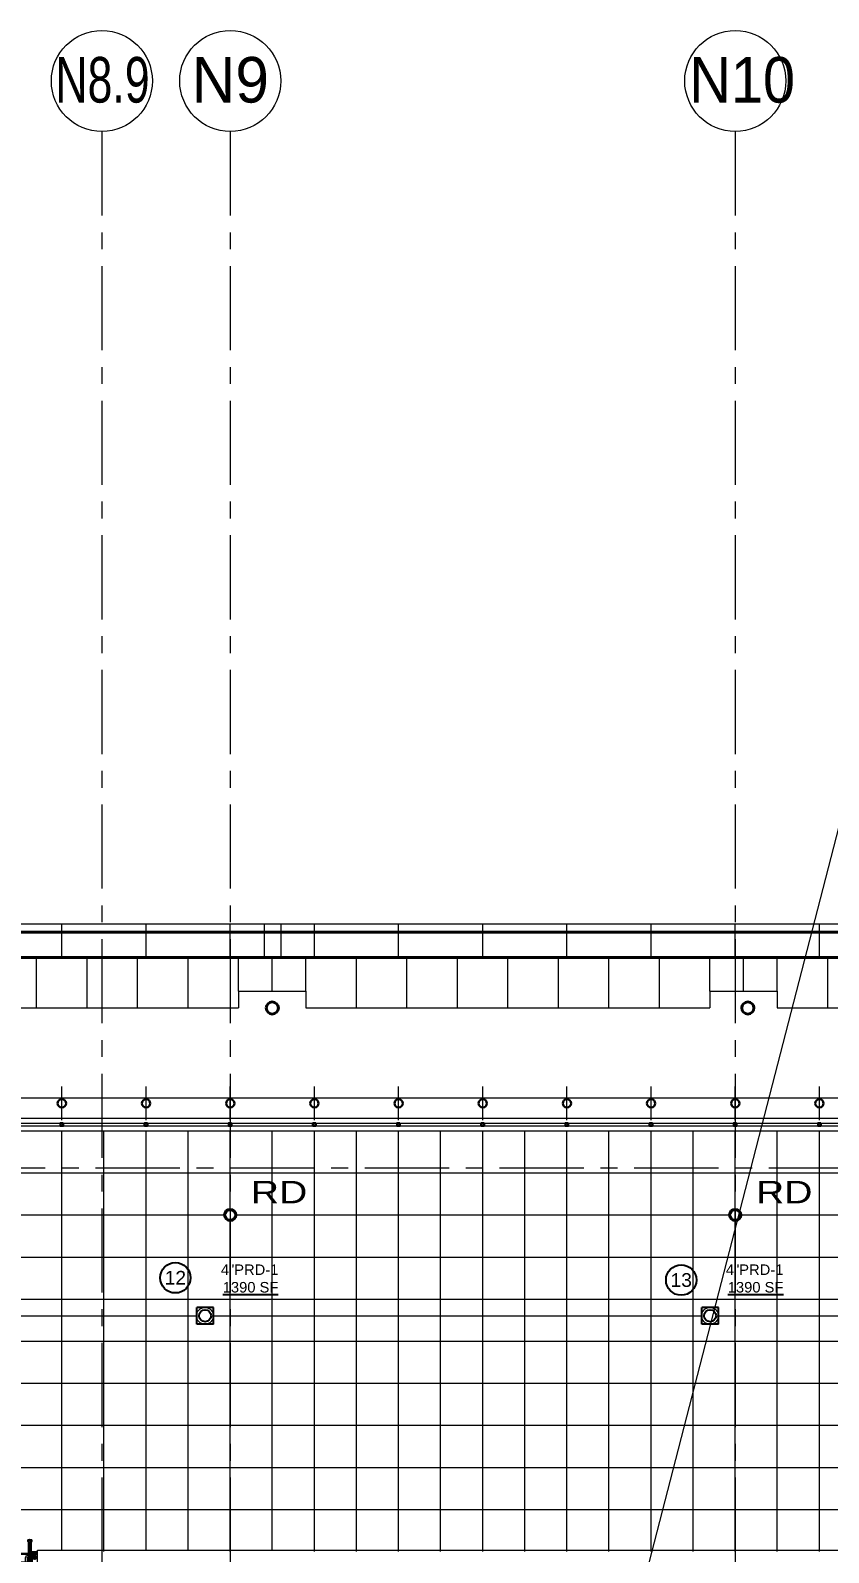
# Model space of a CAD drawing. Header units: inches. Extents: x -26500 to -19489, y -3216 to 2257.
# Drawn here: x -22643 to -22074, y 1100 to 2185 of the extents above; entities that cross this region are included whole.
import ezdxf
from ezdxf.enums import TextEntityAlignment as Align

# ---------------------------------------------------------------- set-up
doc = ezdxf.new("R2010")
doc.units = ezdxf.units.IN
doc.header["$LTSCALE"] = 48
doc.header["$MEASUREMENT"] = 0
for name, pattern in [('A113$0$CENTER', [2, 1.25, -0.25, 0.25, -0.25]), ('A113$0$DGN Style 2', [173.538547, 104.123128, -69.415419]), ('A113$0$DGN Style 3', [242.953966, 173.538547, -69.415419]), ('A113$0$DGN Style 4', [277.835214, 138.830838, -69.415419, 0.173539, -69.415419]), ('NB - PH Mezzanine_plan$0$HIDDEN2', [0.1875, 0.125, -0.0625])]:
    doc.linetypes.add(name, pattern=pattern)
for name, color, linetype in [('A113$0$63', 8, 'Continuous'), ('A113$0$A roof pave', 8, 'Continuous'), ('A113$0$A-ANNO-IDEN', 8, 'Continuous'), ('A113$0$A-DOOR-FRM1', 8, 'Continuous'), ('A113$0$A-DOOR-FULL', 8, 'Continuous'), ('A113$0$A-DOOR-SWNG', 8, 'Continuous'), ('A113$0$A-DOOR-THLD', 8, 'Continuous'), ('A113$0$A-GLAZ-FULL', 8, 'Continuous'), ('A113$0$A-GRID-1DP0-15', 8, 'Continuous'), ('A113$0$A-GRID-GRDP0-15', 8, 'Continuous'), ('A113$0$A-roof cope', 8, 'Continuous'), ('A113$0$A-roof davi', 8, 'Continuous'), ('A113$0$A-roof fall', 8, 'Continuous'), ('A113$0$A-roof hral', 8, 'Continuous'), ('A113$0$A-ROOF-PAVE-X1', 8, 'Continuous'), ('A113$0$A-trellis-above', 8, 'Continuous'), ('A113$0$A-WALL-EXTR', 8, 'Continuous'), ('A113$0$bp113 - A-ROOF-CRTS', 8, 'Continuous'), ('A113$0$bp113 - A-ROOF-RFDR', 8, 'Continuous'), ('A113$0$C-PROP', 8, 'Continuous'), ('A113$0$Items below', 8, 'Continuous'), ('A113$0$trellis', 8, 'Continuous'), ('NB - PH Mezzanine_plan$0$STMETAL1', 1, 'NB - PH Mezzanine_plan$0$HIDDEN2'), ('P-Anno', 6, 'Continuous'), ('P-Anno-Symb @ 96', 6, 'Continuous'), ('P-Pipe-Ftng', 134, 'Continuous'), ('XREF', 7, 'Continuous')]:
    doc.layers.add(name, color=color, linetype=linetype)
doc.styles.add('A113$0$style-Arial', font='arial.ttf')
doc.styles.add('MAMEP ANNO', font='arial.ttf', dxfattribs={"height": 0.078125})

# ---------------------------------------------------------------- blocks, each defined once
blk = doc.blocks.new('*U761')
at = {"layer": 'A113$0$A-DOOR-FRM1', "linetype": 'A113$0$DGN Style 4', "lineweight": 0}
for p, q in [((0, 9.4), (-42.5, 9.4)), ((0, 3.4), (-42.5, 3.4)), ((0, 9.4), (42.5, 9.4)), ((0, 3.4), (42.5, 3.4))]:
    blk.add_line(p, q, dxfattribs=at)
at = {"layer": 'A113$0$A-DOOR-FRM1', "linetype": 'A113$0$DGN Style 4', "lineweight": 0, "flags": 128}
for points in [[(-40.7, 7.8), (-40.7, 7.2), (-40, 7.2)], [(40.7, 7.8), (40.7, 7.2), (40, 7.2)]]:
    blk.add_lwpolyline(points, dxfattribs=at)
at = {"layer": 'A113$0$A-DOOR-FRM1', "linetype": 'Continuous', "lineweight": 0}
for radius in [0.875, 0.688]:
    blk.add_circle((-40.7, 7.2), radius, dxfattribs=at)
at = {"layer": 'A113$0$A-DOOR-FRM1', "linetype": 'Continuous', "lineweight": 0, "extrusion": (0, 0, -1)}
for radius in [0.875, 0.688]:
    blk.add_circle((-40.7, 7.2), radius, dxfattribs=at)
at = {"layer": 'A113$0$A-DOOR-FULL', "lineweight": 40}
for p, q in [((-38.1, 18.5), (-38.1, 19.4)), ((-38.1, 18.5), (-38.1, 19.4)), ((-37.3, 18.5), (-38, 18.5)), ((-37.3, 18.5), (-38, 18.5)), ((-37.3, -18.5), (-37.3, 18.5)), ((-37.3, -18.5), (-37.3, 18.5)), ((-36.8, 18.5), (-36.8, -18.5)), ((-36, 18.5), (-36.8, 18.5)), ((-36.8, 18.5), (-36.8, -18.5)), ((-36, 18.5), (-36.8, 18.5)), ((36, 18.5), (36.7, 18.5)), ((36, 18.5), (36.7, 18.5)), ((36.7, 18.5), (36.7, -18.5)), ((36.7, 18.5), (36.7, -18.5)), ((37.2, -18.5), (37.2, 18.5)), ((37.2, 18.5), (38, 18.5)), ((37.2, -18.5), (37.2, 18.5)), ((37.2, 18.5), (38, 18.5)), ((38, 18.5), (38, 19.4)), ((38, 18.5), (38, 19.4)), ((-38.1, -18.6), (-38.1, -19.4)), ((-38.1, -18.6), (-38.1, -19.4)), ((-37.3, -18.5), (-38, -18.5)), ((-37.3, -18.5), (-38, -18.5)), ((-36, -18.5), (-36.8, -18.5)), ((-36, -18.5), (-36.8, -18.5)), ((-36, -19.4), (-36, -18.6)), ((-36, -19.4), (-36, -18.6)), ((35.9, -19.4), (35.9, -18.6)), ((35.9, -19.4), (35.9, -18.6)), ((36, -18.5), (36.7, -18.5)), ((36, -18.5), (36.7, -18.5)), ((37.2, -18.5), (38, -18.5)), ((37.2, -18.5), (38, -18.5)), ((38, -18.6), (38, -19.4)), ((38, -18.6), (38, -19.4))]:
    blk.add_line(p, q, dxfattribs=at)
at = {"layer": 'A113$0$A-DOOR-FULL', "lineweight": 0}
for p, q in [((-38, 18.5), (-38, -15)), ((-36, 18.5), (-36, 8.6)), ((36, 18.5), (36, 8.6)), ((38, 18.5), (38, -15)), ((-38.9, 10.3), (-42.5, 10.3)), ((-42.5, 10.2), (-42.5, 3.3)), ((-42.3, 6), (-42.5, 6)), ((-38.9, 3.3), (-42.5, 3.3)), ((-36, 7.4), (-36, -15)), ((36, 7.4), (36, -15)), ((38.9, 10.3), (42.5, 10.3)), ((38.9, 3.3), (42.5, 3.3)), ((42.2, 6), (42.5, 6)), ((42.5, 10.2), (42.5, 3.3)), ((-38, -16.2), (-38, -18.5)), ((-38, -16.2), (-38, -18.5)), ((-36, -16.2), (-36, -18.5)), ((-36, -16.2), (-36, -18.5)), ((36, -16.2), (36, -18.5)), ((36, -16.2), (36, -18.5)), ((38, -16.2), (38, -18.5)), ((38, -16.2), (38, -18.5))]:
    blk.add_line(p, q, dxfattribs=at)
at = {"layer": 'A113$0$A-DOOR-FULL'}
for p, q in [((-37.3, 18.5), (-37.4, 18.5)), ((-37.3, 18.5), (-37.4, 18.5)), ((-36.6, 18.5), (-36.8, 18.5)), ((-36.6, 18.5), (-36.8, 18.5)), ((36.6, 18.5), (36.7, 18.5)), ((36.6, 18.5), (36.7, 18.5)), ((37.2, 18.5), (37.4, 18.5)), ((37.2, 18.5), (37.4, 18.5)), ((-37.3, -18.5), (-37.4, -18.5)), ((-37.3, -18.5), (-37.4, -18.5)), ((-36.6, -18.5), (-36.8, -18.5)), ((-36.6, -18.5), (-36.8, -18.5)), ((36.6, -18.5), (36.7, -18.5)), ((36.6, -18.5), (36.7, -18.5)), ((37.2, -18.5), (37.4, -18.5)), ((37.2, -18.5), (37.4, -18.5))]:
    blk.add_line(p, q, dxfattribs=at)
at = {"layer": 'A113$0$A-DOOR-FULL', "lineweight": 30}
for p, q in [((-36, 19.4), (-36, 18.5)), ((-36, 19.4), (-36, 18.5)), ((35.9, 19.4), (35.9, 18.5)), ((35.9, 19.4), (35.9, 18.5))]:
    blk.add_line(p, q, dxfattribs=at)
at = {"layer": 'A113$0$A-DOOR-FULL', "linetype": 'Continuous', "lineweight": 0}
for p, q in [((-38.9, 10.3), (-42.5, 10.3)), ((-38.9, 10.3), (-38.9, 3.3)), ((-36, 8.6), (-36.8, 8.6)), ((-36, 7.4), (-36.8, 7.4)), ((-35.4, -14.3), (-35.4, 6.8)), ((-35.4, -14.3), (-35.4, 6.8)), ((-34.1, -14.3), (-34.1, 6.8)), ((-34.1, -14.3), (-34.1, 6.8)), ((34.1, -14.3), (34.1, 6.8)), ((34.1, -14.3), (34.1, 6.8)), ((35.4, -14.3), (35.4, 6.8)), ((35.4, -14.3), (35.4, 6.8)), ((36, 8.6), (36.7, 8.6)), ((36, 7.4), (36.7, 7.4)), ((38.9, 10.3), (38.9, 3.3)), ((38.9, 10.3), (42.5, 10.3)), ((-39.3, -15), (-37.3, -15)), ((-39.3, -15), (-37.3, -15)), ((-39.3, -16.2), (-37.3, -16.2)), ((-39.3, -16.2), (-37.3, -16.2)), ((-36.8, -15), (-36, -15)), ((-36.8, -15), (-36, -15)), ((-36.8, -16.2), (-36, -16.2)), ((-36.8, -16.2), (-36, -16.2)), ((36.7, -15), (36, -15)), ((36.7, -15), (36, -15)), ((36.7, -16.2), (36, -16.2)), ((36.7, -16.2), (36, -16.2)), ((39.2, -15), (37.2, -15)), ((39.2, -15), (37.2, -15)), ((39.2, -16.2), (37.2, -16.2)), ((39.2, -16.2), (37.2, -16.2))]:
    blk.add_line(p, q, dxfattribs=at)
at = {"layer": 'A113$0$A-DOOR-FULL', "linetype": 'Continuous', "lineweight": 0, "extrusion": (0, 0, -1)}
blk.add_circle((39.2, -15.6), 0.625, dxfattribs=at)
blk.add_circle((39.2, -15.6), 0.625, dxfattribs=at)
at = {"layer": 'A113$0$A-DOOR-FULL', "linetype": 'Continuous', "lineweight": 0}
blk.add_circle((39.2, -15.6), 0.625, dxfattribs=at)
blk.add_circle((39.2, -15.6), 0.625, dxfattribs=at)
at = {"layer": 'A113$0$A-DOOR-FULL', "lineweight": 40}
for centre, radius, start, end in [((-38, 19.4), 0.05, 112.9744, 180), ((-38, 19.4), 0.05, 112.9744, 180), ((-38, 18.5), 0.05, 180, 270), ((-38, 18.5), 0.05, 180, 270), ((-38, -18.6), 0.05, 90, 180), ((-38, -18.6), 0.05, 90, 180), ((-38, -19.4), 0.05, 180, 247.0256), ((-38, -19.4), 0.05, 180, 247.0256), ((-37, -17), 2.61, 247.0256, 270.0003), ((-37, -17), 2.61, 247.0256, 270.0003), ((-37, -17), 2.61, 270.0003, 292.9744), ((-37, -17), 2.61, 270.0003, 292.9744), ((-36, -18.6), 0.05, 0, 90), ((-36, -18.6), 0.05, 0, 90), ((-36, -19.4), 0.05, 292.9744, 0), ((-36, -19.4), 0.05, 292.9744, 0)]:
    blk.add_arc(centre, radius, start, end, dxfattribs=at)
at = {"layer": 'A113$0$A-DOOR-FULL', "lineweight": 30}
for centre, radius, start, end in [((-37, 17), 2.61, 67.0256, 112.9744), ((-37, 17), 2.61, 67.0256, 112.9744), ((-36, 19.4), 0.05, 0, 67.0256), ((-36, 19.4), 0.05, 0, 67.0256), ((-36, 18.5), 0.05, 270, 0), ((-36, 18.5), 0.05, 270, 0)]:
    blk.add_arc(centre, radius, start, end, dxfattribs=at)
at = {"layer": 'A113$0$A-DOOR-FULL', "lineweight": 30, "extrusion": (0, 0, -1)}
for centre, radius, start, end in [((-36, 19.4), 0.05, 0, 67.0256), ((-36, 19.4), 0.05, 0, 67.0256), ((-36, 18.5), 0.05, 270, 0), ((-36, 18.5), 0.05, 270, 0), ((-37, 17), 2.61, 67.0256, 112.9744), ((-37, 17), 2.61, 67.0256, 112.9744)]:
    blk.add_arc(centre, radius, start, end, dxfattribs=at)
at = {"layer": 'A113$0$A-DOOR-FULL', "lineweight": 40, "extrusion": (0, 0, -1)}
for centre, radius, start, end in [((-38, 19.4), 0.05, 112.9744, 180), ((-38, 19.4), 0.05, 112.9744, 180), ((-38, 18.5), 0.05, 180, 270), ((-38, 18.5), 0.05, 180, 270), ((-36, -18.6), 0.05, 0, 90), ((-36, -18.6), 0.05, 0, 90), ((-36, -19.4), 0.05, 292.9744, 0), ((-36, -19.4), 0.05, 292.9744, 0), ((-37, -17), 2.61, 270.0003, 292.9744), ((-37, -17), 2.61, 270.0003, 292.9744), ((-37, -17), 2.61, 247.0256, 270.0003), ((-37, -17), 2.61, 247.0256, 270.0003), ((-38, -18.6), 0.05, 90, 180), ((-38, -18.6), 0.05, 90, 180), ((-38, -19.4), 0.05, 180, 247.0256), ((-38, -19.4), 0.05, 180, 247.0256)]:
    blk.add_arc(centre, radius, start, end, dxfattribs=at)
at = {"layer": 'A113$0$A-DOOR-FULL', "linetype": 'Continuous', "lineweight": 0}
for centre, radius, start, end in [((-36, 6.8), 1.88, 0, 90), ((-36, 6.8), 1.88, 0, 90), ((-36, 6.8), 0.625, 0, 90), ((-36, 6.8), 0.625, 0, 90), ((36, -14.3), 1.88, 180, 270), ((36, -14.3), 1.88, 180, 270), ((36, -14.3), 0.625, 180, 270), ((36, -14.3), 0.625, 180, 270)]:
    blk.add_arc(centre, radius, start, end, dxfattribs=at)
at = {"layer": 'A113$0$A-DOOR-FULL', "linetype": 'Continuous', "lineweight": 0, "extrusion": (0, 0, -1)}
for centre, radius, start, end in [((-36, 6.8), 1.88, 0, 90), ((-36, 6.8), 1.88, 0, 90), ((-36, 6.8), 0.625, 0, 90), ((-36, 6.8), 0.625, 0, 90), ((36, -14.3), 0.625, 180, 270), ((36, -14.3), 1.88, 180, 270), ((36, -14.3), 0.625, 180, 270), ((36, -14.3), 1.88, 180, 270)]:
    blk.add_arc(centre, radius, start, end, dxfattribs=at)
at = {"layer": 'A113$0$A-DOOR-FULL', "lineweight": 0}
for points in [[(-42.3, 8.3), (-42.5, 8.3), (-42.5, 6), (-42.3, 6)], [(42.2, 8.3), (42.5, 8.3), (42.5, 6), (42.2, 6)]]:
    blk.add_3dface(points, dxfattribs=at)
at = {"layer": 'A113$0$A-DOOR-SWNG', "linetype": 'A113$0$DGN Style 3', "lineweight": 0}
blk.add_line((0, 6.3), (0, 9.3), dxfattribs=at)
blk.add_line((0, 6.3), (0, 9.3), dxfattribs=at)
for points in [[(-36, -19.6), (-1.9, -2.8), (-0.1, 6.3)], [(36, -19.6), (1.9, -2.8), (0.1, 6.3)]]:
    blk.add_spline(points, degree=3, dxfattribs=at)
at = {"layer": 'A113$0$A-DOOR-THLD', "linetype": 'Continuous', "lineweight": 0}
for p, q in [((-38, 9.8), (-38.9, 9.8)), ((-38, 3.8), (-38.9, 3.8)), ((-36, 9.8), (0, 9.8)), ((-35.4, 3.8), (-36, 3.8)), ((-34.1, 3.8), (0, 3.8)), ((36, 9.8), (0, 9.8)), ((34.1, 3.8), (0, 3.8)), ((35.4, 3.8), (36, 3.8)), ((38.9, 9.8), (38, 9.8)), ((38, 3.8), (38.9, 3.8))]:
    blk.add_line(p, q, dxfattribs=at)
at = {"layer": 'A113$0$A-DOOR-THLD', "linetype": 'A113$0$DGN Style 2', "lineweight": 0}
for p, q in [((-38, 9.8), (-36, 9.8)), ((-38, 3.8), (-36, 3.8)), ((-35.4, 3.8), (-34.1, 3.8)), ((35.4, 3.8), (34.1, 3.8)), ((38, 9.8), (36, 9.8)), ((38, 3.8), (36, 3.8))]:
    blk.add_line(p, q, dxfattribs=at)
at = {"layer": 'A113$0$A-GLAZ-FULL', "linetype": 'Continuous', "lineweight": 30}
blk.add_circle((-40.7, 7.2), 1.19, dxfattribs=at)
at = {"layer": 'A113$0$A-GLAZ-FULL', "linetype": 'Continuous', "lineweight": 30, "extrusion": (0, 0, -1)}
blk.add_circle((-40.7, 7.2), 1.19, dxfattribs=at)
blk = doc.blocks.new('A113')
at = {"layer": 'A113$0$A roof pave', "lineweight": 0, "transparency": 33554687}
for p, q in [((-22639, 1488.1, -2660.4), (-22639, 1524.1, -2660.4)), ((-22603, 1488.1, -2660.4), (-22603, 1524.1, -2660.4)), ((-22567, 1488.1, -2660.4), (-22567, 1524.1, -2660.4)), ((-22531, 1488.1, -2660.4), (-22531, 1524.1, -2660.4)), ((-22495, 1500.1, -2660.4), (-22495, 1524.1, -2660.4)), ((-22471, 1500.1, -2660.4), (-22471, 1524.1, -2660.4)), ((-22447, 1500.1, -2660.4), (-22447, 1524.1, -2660.4)), ((-22411, 1488.1, -2660.4), (-22411, 1524.1, -2660.4)), ((-22375, 1488.1, -2660.4), (-22375, 1524.1, -2660.4)), ((-22339, 1488.1, -2660.4), (-22339, 1524.1, -2660.4)), ((-22303, 1488.1, -2660.4), (-22303, 1524.1, -2660.4)), ((-22267, 1488.1, -2660.4), (-22267, 1524.1, -2660.4)), ((-22231, 1488.1, -2660.4), (-22231, 1524.1, -2660.4)), ((-22195, 1488.1, -2660.4), (-22195, 1524.1, -2660.4)), ((-22159, 1500.1, -2660.4), (-22159, 1524.1, -2660.4)), ((-22135, 1500.1, -2660.4), (-22135, 1524.1, -2660.4)), ((-22111, 1500.1, -2660.4), (-22111, 1524.1, -2660.4)), ((-22075, 1488.1, -2660.4), (-22075, 1524.1, -2660.4))]:
    blk.add_line(p, q, dxfattribs=at)
at = {"layer": 'A113$0$A roof pave', "lineweight": 13, "transparency": 33554687}
for p, q in [((-22495, 1500.1, -2660.4), (-22447, 1500.1, -2660.4)), ((-22495, 1500.1, -2660.4), (-22495, 1488.1, -2660.4)), ((-22447, 1500.1, -2660.4), (-22447, 1488.1, -2660.4)), ((-22159, 1500.1, -2660.4), (-22111, 1500.1, -2660.4)), ((-22159, 1500.1, -2660.4), (-22159, 1488.1, -2660.4)), ((-22111, 1500.1, -2660.4), (-22111, 1488.1, -2660.4)), ((-22783, 1488.1, -2660.4), (-22495, 1488.1, -2660.4)), ((-22447, 1488.1, -2660.4), (-22159, 1488.1, -2660.4)), ((-22111, 1488.1, -2660.4), (-21823, 1488.1, -2660.4))]:
    blk.add_line(p, q, dxfattribs=at)
at = {"layer": 'A113$0$A-ANNO-IDEN', "lineweight": 0, "transparency": 33554687, "flags": 128}
blk.add_lwpolyline([(-22012.1, 1721.7), (-22040.4, 1721.7), (-22208.2, 1070.3)], dxfattribs=at)
at = {"layer": 'A113$0$A-GRID-1DP0-15', "lineweight": 13, "transparency": 33554687}
for centre in [(-22501, 2149.2), (-22141, 2149.2)]:
    blk.add_circle(centre, 36, dxfattribs=at)
at = {"layer": 'A113$0$A-GRID-GRDP0-15', "linetype": 'A113$0$CENTER', "lineweight": 0, "transparency": 33554687}
for p, q in [((-22592.5, 2113.2), (-22592.5, 1016.1)), ((-22501, 2113.2), (-22501, -676.9)), ((-22141, 2113.2), (-22141, -676.9)), ((-23941, 1374.1), (-20364.9, 1374.1))]:
    blk.add_line(p, q, dxfattribs=at)
at = {"layer": 'A113$0$A-GRID-GRDP0-15', "lineweight": 13, "transparency": 33554687}
blk.add_circle((-22592.5, 2149.2), 36, dxfattribs=at)
at = {"layer": 'A113$0$A-roof cope', "lineweight": 13, "transparency": 33554687}
for p, q in [((-23887, 1548.1, -2660.4), (-21055, 1548.1, -2660.4)), ((-22476.8, 1548.1, -2660.4), (-22476.8, 1524.1, -2660.4)), ((-22464.8, 1548.1, -2660.4), (-22464.8, 1524.1, -2660.4))]:
    blk.add_line(p, q, dxfattribs=at)
at = {"layer": 'A113$0$A-roof cope', "lineweight": 0, "transparency": 33554687}
for p, q in [((-22621, 1524.1, -2660.4), (-22621, 1548.1, -2660.4)), ((-22561, 1524.1, -2660.4), (-22561, 1548.1, -2660.4)), ((-22501, 1524.1, -2660.4), (-22501, 1548.1, -2660.4)), ((-22441, 1524.1, -2660.4), (-22441, 1548.1, -2660.4)), ((-22381, 1524.1, -2660.4), (-22381, 1548.1, -2660.4)), ((-22321, 1524.1, -2660.4), (-22321, 1548.1, -2660.4)), ((-22261, 1524.1, -2660.4), (-22261, 1548.1, -2660.4)), ((-22201, 1524.1, -2660.4), (-22201, 1548.1, -2660.4)), ((-22141, 1524.1, -2660.4), (-22141, 1548.1, -2660.4)), ((-22081, 1524.1, -2660.4), (-22081, 1548.1, -2660.4))]:
    blk.add_line(p, q, dxfattribs=at)
at = {"layer": 'A113$0$A-roof cope', "lineweight": 40, "transparency": 33554687}
blk.add_line((-23863, 1524.1, -2660.4), (-21079, 1524.1, -2660.4), dxfattribs=at)
at = {"layer": 'A113$0$A-roof davi', "lineweight": 40, "transparency": 33554687, "extrusion": (0, 0, -1)}
for centre in [(22471, 1488.1, 2660.4), (22132, 1488.1, 2660.4)]:
    blk.add_circle(centre, 4.32, dxfattribs=at)
at = {"layer": 'A113$0$A-roof fall', "lineweight": 13, "transparency": 33554687}
blk.add_line((-22980, 1424.1, -2660.4), (-21244.1, 1424.1, -2660.4), dxfattribs=at)
at = {"layer": 'A113$0$A-roof fall', "lineweight": 0, "transparency": 33554687}
for p, q in [((-22621, 1408.1, -2660.4), (-22621, 1432.1, -2660.4)), ((-22561, 1408.1, -2660.4), (-22561, 1432.1, -2660.4)), ((-22501, 1408.1, -2660.4), (-22501, 1432.1, -2660.4)), ((-22441, 1408.1, -2660.4), (-22441, 1432.1, -2660.4)), ((-22381, 1408.1, -2660.4), (-22381, 1432.1, -2660.4)), ((-22321, 1408.1, -2660.4), (-22321, 1432.1, -2660.4)), ((-22261, 1408.1, -2660.4), (-22261, 1432.1, -2660.4)), ((-22201, 1408.1, -2660.4), (-22201, 1432.1, -2660.4)), ((-22141, 1408.1, -2660.4), (-22141, 1432.1, -2660.4)), ((-22081, 1408.1, -2660.4), (-22081, 1432.1, -2660.4))]:
    blk.add_line(p, q, dxfattribs=at)
at = {"layer": 'A113$0$A-roof fall', "lineweight": 30, "transparency": 33554687, "extrusion": (0, 0, -1)}
for centre in [(-22621, 1420.1, -2660.4), (-22561, 1420.1, -2660.4), (-22501, 1420.1, -2660.4), (-22441, 1420.1, -2660.4), (-22381, 1420.1, -2660.4), (-22321, 1420.1, -2660.4), (-22261, 1420.1, -2660.4), (-22201, 1420.1, -2660.4), (-22141, 1420.1, -2660.4), (-22081, 1420.1, -2660.4)]:
    blk.add_ellipse(centre, major_axis=(-3, 0), ratio=0.999999, dxfattribs=at)
at = {"layer": 'A113$0$A-roof hral', "lineweight": 13, "transparency": 33554687}
for p, q in [((-22926, 1406, -2660.4), (-21358.5, 1406, -2660.4)), ((-22924, 1404, -2660.4), (-21360.5, 1404, -2660.4))]:
    blk.add_line(p, q, dxfattribs=at)
at = {"layer": 'A113$0$A-roof hral', "lineweight": 30, "transparency": 33554687}
for points in [[(-22620, 1406, -2660.4), (-22622, 1406, -2660.4), (-22622, 1404, -2660.4), (-22620, 1404, -2660.4)], [(-22560, 1406, -2660.4), (-22562, 1406, -2660.4), (-22562, 1404, -2660.4), (-22560, 1404, -2660.4)], [(-22500, 1406, -2660.4), (-22502, 1406, -2660.4), (-22502, 1404, -2660.4), (-22500, 1404, -2660.4)], [(-22440, 1406, -2660.4), (-22442, 1406, -2660.4), (-22442, 1404, -2660.4), (-22440, 1404, -2660.4)], [(-22380, 1406, -2660.4), (-22382, 1406, -2660.4), (-22382, 1404, -2660.4), (-22380, 1404, -2660.4)], [(-22320, 1406, -2660.4), (-22322, 1406, -2660.4), (-22322, 1404, -2660.4), (-22320, 1404, -2660.4)], [(-22260, 1406, -2660.4), (-22262, 1406, -2660.4), (-22262, 1404, -2660.4), (-22260, 1404, -2660.4)], [(-22200, 1406, -2660.4), (-22202, 1406, -2660.4), (-22202, 1404, -2660.4), (-22200, 1404, -2660.4)], [(-22140, 1406, -2660.4), (-22142, 1406, -2660.4), (-22142, 1404, -2660.4), (-22140, 1404, -2660.4)], [(-22080, 1406, -2660.4), (-22082, 1406, -2660.4), (-22082, 1404, -2660.4), (-22080, 1404, -2660.4)]]:
    blk.add_3dface(points, dxfattribs=at)
at = {"layer": 'A113$0$A-ROOF-PAVE-X1', "lineweight": 13, "transparency": 33554687}
for p, q in [((-22930, 1409.5, -2660.4), (-21354.5, 1409.5, -2660.4)), ((-22921, 1400.5, -2660.4), (-21363.5, 1400.5, -2660.4))]:
    blk.add_line(p, q, dxfattribs=at)
at = {"layer": 'A113$0$A-ROOF-PAVE-X1', "lineweight": 0, "transparency": 33554687}
for p, q in [((-22621, 1101.5, -2660.4), (-22621, 1400.5, -2660.4)), ((-22591, 1100.5, -2660.4), (-22591, 1400.5, -2660.4)), ((-22561, 1101.5, -2660.4), (-22561, 1400.5, -2660.4)), ((-22531, 1101.5, -2660.4), (-22531, 1400.5, -2660.4)), ((-22501, 1344.5, -2660.4), (-22501, 1400.5, -2660.4)), ((-22471, 1101.5, -2660.4), (-22471, 1400.5, -2660.4)), ((-22441, 1100.5, -2660.4), (-22441, 1400.5, -2660.4)), ((-22411, 1100.5, -2660.4), (-22411, 1400.5, -2660.4)), ((-22381, 1100.5, -2660.4), (-22381, 1400.5, -2660.4)), ((-22351, 1100.5, -2660.4), (-22351, 1400.5, -2660.4)), ((-22321, 1100.5, -2660.4), (-22321, 1400.5, -2660.4)), ((-22291, 1100.5, -2660.4), (-22291, 1400.5, -2660.4)), ((-22261, 1100.5, -2660.4), (-22261, 1400.5, -2660.4)), ((-22231, 1100.5, -2660.4), (-22231, 1400.5, -2660.4)), ((-22201, 1100.5, -2660.4), (-22201, 1400.5, -2660.4)), ((-22171, 1100.5, -2660.4), (-22171, 1400.5, -2660.4)), ((-22141, 1344.5, -2660.4), (-22141, 1400.5, -2660.4)), ((-22141, 1100.5, -2660.4), (-22141, 1400.5, -2660.4)), ((-22111, 1100.5, -2660.4), (-22111, 1400.5, -2660.4)), ((-22081, 1100.5, -2660.4), (-22081, 1400.5, -2660.4)), ((-22921, 1370.5, -2660.4), (-21363.5, 1370.5, -2660.4)), ((-22857, 1340.5, -2660.4), (-22505, 1340.5, -2660.4)), ((-22501, 1100.5, -2660.4), (-22501, 1336.5, -2660.4)), ((-22497, 1340.5, -2660.4), (-22145, 1340.5, -2660.4)), ((-22137, 1340.5, -2660.4), (-21785, 1340.5, -2660.4)), ((-22921, 1310.5, -2660.4), (-21363.5, 1310.5, -2660.4)), ((-22921, 1280.5, -2660.4), (-21363.5, 1280.5, -2660.4)), ((-22921, 1250.5, -2660.4), (-21363.5, 1250.5, -2660.4)), ((-22921, 1220.5, -2660.4), (-21363.5, 1220.5, -2660.4)), ((-22921, 1190.5, -2660.4), (-21363.5, 1190.5, -2660.4)), ((-22921, 1160.5, -2660.4), (-21363.5, 1160.5, -2660.4)), ((-22921, 1130.5, -2660.4), (-21363.5, 1130.5, -2660.4)), ((-22643, 1100.5, -2660.4), (-22638.3, 1100.5, -2660.4))]:
    blk.add_line(p, q, dxfattribs=at)
at = {"layer": 'A113$0$A-trellis-above', "lineweight": 0, "transparency": 33554687}
blk.add_line((-22921, 1400.5, -2660.4), (-21363.5, 1400.5, -2660.4), dxfattribs=at)
at = {"layer": 'A113$0$A-WALL-EXTR', "lineweight": 0, "transparency": 33554687}
for p, q in [((-22638.3, 1101.5, 1992.8), (-21643.8, 1101.5, 1992.8)), ((-22638.3, 1099, 1992.8), (-22638.3, 1101.5, 1992.8))]:
    blk.add_line(p, q, dxfattribs=at)
at = {"layer": 'A113$0$bp113 - A-ROOF-CRTS', "lineweight": 13, "transparency": 33554687}
for p, q in [((-22873, 1268.6, -2660.4), (-22525, 1268.6, -2660.4)), ((-22513, 1268.6, -2660.4), (-22165, 1268.6, -2660.4)), ((-22153, 1268.6, -2660.4), (-21805, 1268.6, -2660.4))]:
    blk.add_line(p, q, dxfattribs=at)
at = {"layer": 'A113$0$bp113 - A-ROOF-RFDR', "lineweight": 13, "transparency": 33554687}
for centre in [(-22519, 1268.6, -2660.4), (-22159, 1268.6, -2660.4)]:
    blk.add_circle(centre, 6, dxfattribs=at)
at = {"layer": 'A113$0$C-PROP', "lineweight": 40, "transparency": 33554687, "flags": 128}
blk.add_lwpolyline([(-25004.5, -676.9), (-24022, 1542.1), (-21061, 1542.1), (-21061, -676.9)], dxfattribs=at)
at = {"layer": 'A113$0$Items below', "lineweight": 0, "transparency": 33554687}
blk.add_line((-21061, 1542.1, -2660.4), (-23881, 1542.1, -2660.4), dxfattribs=at)
at = {"layer": 'A113$0$trellis', "lineweight": 40, "transparency": 33554687}
for centre in [(-22501, 1340.5, 0), (-22501, 1340.5, -2660.4), (-22141, 1340.5, 0), (-22141, 1340.5, -2660.4)]:
    blk.add_circle(centre, 4, dxfattribs=at)
at = {"layer": 'A113$0$A-DOOR-SWNG', "lineweight": 0, "transparency": 33554687}
blk.add_blockref('*U761', (-22681, 1089.2, 1992.8), dxfattribs=at)
at = {"layer": 'A113$0$63', "lineweight": 0, "transparency": 33554687, "style": 'A113$0$style-Arial', "width": 1.246875}
for p in [(-22486.3, 1348.8, 0), (-22126.2, 1348.8, 0)]:
    blk.add_text('RD', height=16, dxfattribs=at).set_placement(p)
at = {"layer": 'A113$0$A-GRID-1DP0-15', "lineweight": 13, "transparency": 33554687, "style": 'A113$0$style-Arial'}
for s, width, p in [('N9', 0.95, (-22528.5, 2133.8)), ('N10', 0.906154, (-22173.8, 2133.8))]:
    blk.add_text(s, height=32.5, dxfattribs=dict(at, width=width)).set_placement(p)
at = {"layer": 'A113$0$A-GRID-GRDP0-15', "lineweight": 13, "transparency": 33554687, "style": 'A113$0$style-Arial', "width": 0.701538}
blk.add_text('N8.9', height=32.5, dxfattribs=at).set_placement((-22625.7, 2133.8))
blk = doc.blocks.new('NB - PH Mezzanine_plan')
at = {"layer": 'NB - PH Mezzanine_plan$0$STMETAL1', "linetype": 'Continuous', "transparency": 33554687}
for centre, radius in [((-22501, 1340.5), 4), ((-22501, 1340.5), 3.5), ((-22141, 1340.5), 4), ((-22141, 1340.5), 3.5)]:
    blk.add_circle(centre, radius, dxfattribs=at)
blk = doc.blocks.new('LDGD')
at = {"layer": 'P-Pipe-Ftng'}
for p, q in [((-3, -3), (-3, 3)), ((3, 3), (-3, 3)), ((3, -3), (3, 3)), ((3, -3), (-3, -3))]:
    blk.add_line(p, q, dxfattribs=at)
blk.add_circle((0, 0), 2.12, dxfattribs=at)
blk = doc.blocks.new('*U443')
at = {"color": 0, "linetype": 'Continuous'}
blk.add_circle((0, 0), 0.113, dxfattribs=at)
at = {"color": 0, "linetype": 'ByBlock', "style": 'MAMEP ANNO'}
blk.add_attdef('ID', text='', height=0.102, dxfattribs=at).set_placement((0, 0), align=Align.MIDDLE_CENTER)

msp = doc.modelspace()

# ---------------------------------------------------------------- block references
at = {"layer": 'P-Anno-Symb @ 96', "xscale": 96, "yscale": 96, "zscale": 96}
for p, values in [((-22540.1, 1295.7), {'ID': '12'}), ((-22179.5, 1294.1), {'ID': '13'})]:
    msp.add_blockref('*U443', p, dxfattribs=at).add_auto_attribs(values)
at = {"layer": 'P-Pipe-Ftng', "xscale": 2, "yscale": 2, "zscale": 2}
for p in [(-22518.9, 1268.6), (-22158.9, 1268.6)]:
    msp.add_blockref('LDGD', p, dxfattribs=at)
at = {"layer": 'XREF'}
for name in ['A113', 'NB - PH Mezzanine_plan']:
    msp.add_blockref(name, (0, 0), dxfattribs=at)

# ---------------------------------------------------------------- texts
at = {"layer": 'P-Anno', "char_height": 7.5, "width": 52.122, "attachment_point": 3, "style": 'MAMEP ANNO'}
for insert in [(-22466.7, 1305.2, 0), (-22106.7, 1305.2, 0)]:
    msp.add_mtext('4"PRD-1\\P{\\L1390 SF}', dxfattribs=dict(at, insert=insert))

doc.saveas('drawing.dxf')
